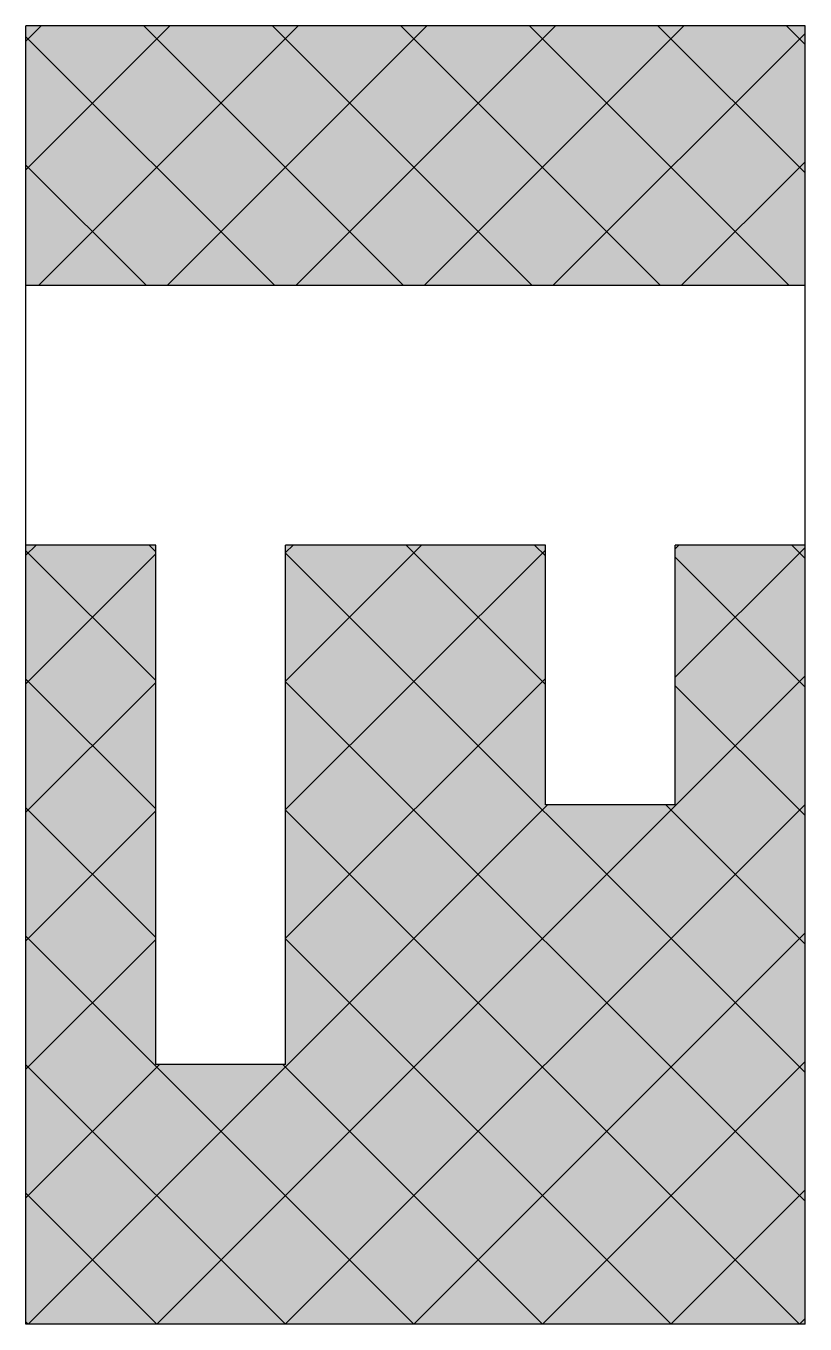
# Model space of a CAD drawing. Header units: metres. Extents: x 0 to 0.6, y 0 to 1.
import ezdxf

# ---------------------------------------------------------------- set-up
doc = ezdxf.new("R2010")
doc.units = ezdxf.units.M
doc.header["$LTSCALE"] = 0.2
pattern_1 = [(45, (0.00171, -1e-19), (-0.0494975, 0.0494975), []), (135, (0.00171, -1e-19), (-0.0494975, -0.0494975), [])]

msp = doc.modelspace()

# ---------------------------------------------------------------- hatches: boundary and pattern name
h = msp.add_hatch()
h.set_pattern_fill('L45L135', color=256, scale=0.07, style=0)
h.set_pattern_definition(pattern_1)
h.paths.add_polyline_path([(0.6, 0.8), (0.6, 1), (0, 1), (0, 0.8)])
h = msp.add_hatch(color=254)
h.dxf.hatch_style = 1
h.paths.add_polyline_path([(0.6, 1), (0, 1), (0, 0.8), (0.6, 0.8)])
h.paths.add_polyline_path([(0.4, 0.6), (0.2, 0.6), (0.2, 0.2), (0.1, 0.2), (0.1, 0.6), (0, 0.6), (0, 0), (0.6, 0), (0.6, 0.6), (0.5, 0.6), (0.5, 0.4), (0.4, 0.4)])
h = msp.add_hatch()
h.set_pattern_fill('L45L135', color=256, scale=0.07, style=0)
h.set_pattern_definition(pattern_1)
h.paths.add_polyline_path([(0.6, 0), (0.6, 0.6), (0.5, 0.6), (0.5, 0.4), (0.4, 0.4), (0.4, 0.6), (0.2, 0.6), (0.2, 0.2), (0.1, 0.2), (0.1, 0.6), (0, 0.6), (0, 0)])

# ---------------------------------------------------------------- linework, layer by layer
for p, q in [((0.6, 1), (0, 1)), ((0, 0), (0, 1)), ((0.6, 0), (0.6, 1)), ((0.6, 0.8), (0, 0.8)), ((0.1, 0.6), (0, 0.6)), ((0.1, 0.2), (0.1, 0.6)), ((0.2, 0.2), (0.2, 0.6)), ((0.4, 0.6), (0.2, 0.6)), ((0.4, 0.4), (0.4, 0.6)), ((0.5, 0.4), (0.5, 0.6)), ((0.6, 0.6), (0.5, 0.6)), ((0.5, 0.4), (0.4, 0.4)), ((0.2, 0.2), (0.1, 0.2)), ((0.6, 0), (0, 0))]:
    msp.add_line(p, q)

doc.saveas('drawing.dxf')
